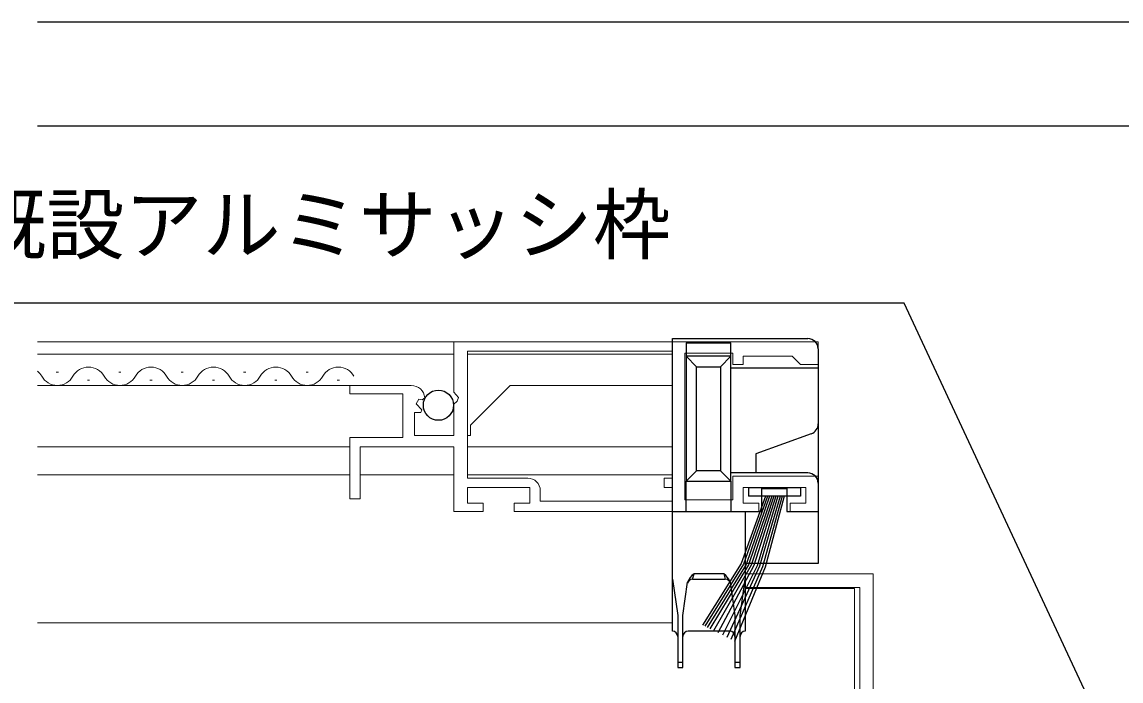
# Model space of a CAD drawing. Units: millimetres, scale not verified. Extents: x -437 to 438, y -331 to 329.
# Drawn here: x 234.9 to 340.5, y -103 to -39.7 of the extents above; entities that cross this region are included whole.
import ezdxf
from ezdxf.enums import TextEntityAlignment as Align

# ---------------------------------------------------------------- set-up
doc = ezdxf.new("R2010")
doc.units = ezdxf.units.MM
doc.header["$LTSCALE"] = 2
doc.layers.add('0-2_YKK_11', color=7, linetype='Continuous', lineweight=18)
doc.layers.add('0-4_YKK_12', color=2, linetype='Continuous', lineweight=18)
for name, color, linetype in [('0-5_YKK_13', 4, 'Continuous'), ('0-7_YKK_D', 6, 'Continuous'), ('0-9_YSS_K', 3, 'Continuous')]:
    doc.layers.add(name, color=color, linetype=linetype)
doc.styles.add('ＭＳ ゴシック', font='')
doc.styles.get('ＭＳ ゴシック').set_extended_font_data('MS Gothic')

msp = doc.modelspace()

# ---------------------------------------------------------------- linework, layer by layer
at = {"layer": '0-2_YKK_11'}
for points in [[(276.4, -70.4), (311.4, -70.4), (311.4, -72.6), (309.7, -72.6), (309.4, -72.3), (308.9, -71.8), (304.2, -71.8), (304.2, -72.6), (303.2, -72.6), (303.2, -71.5), (298.6, -71.5), (298.6, -85.6), (303.2, -85.6), (303.2, -83.3), (311.4, -83.3), (311.4, -86.7), (308.7, -86.7), (308.7, -85.9), (310.2, -85.9), (310.2, -84.4), (304.2, -84.4), (304.2, -85.9), (305.7, -85.9), (305.7, -86.7), (282.2, -86.7), (282.2, -85.9), (283.7, -85.9), (283.7, -84.4), (277.7, -84.4), (277.7, -85.9), (279.2, -85.9), (279.2, -86.7), (276.4, -86.7), (276.4, -80.5), (267.4, -80.5), (267.4, -85.5), (266.4, -85.5), (266.4, -79.6), (271.5, -79.6), (271.5, -75.4)], [(273.599, -75.782), (273.348, -75.993), (273.029, -75.908), (272.759, -76.376), (273.324, -76.941), (273.217, -77.2), (272.6, -77.2), (272.6, -79.4), (276.4, -79.4), (276.4, -76.4), (276.7, -76.1), (276.853, -75.771), (276.4, -75.231), (276.4, -70.4)], [(297.4, -71.3), (277.7, -71.3), (277.7, -83.5), (283.5, -83.5)], [(284.7, -84.7), (284.7, -85.7), (297.4, -85.7), (297.4, -84.4), (296.6, -84.4), (296.6, -83.5), (297.4, -83.5), (297.4, -71.3)], [(271.5, -75.4), (266.4, -75.4), (266.4, -74.6), (272.305, -74.6)]]:
    msp.add_lwpolyline(points, dxfattribs=at)
at = {"layer": '0-2_YKK_11', "color": 211}
for points in [[(323.4, -162.8), (323.1, -163.1), (322.8, -163.4), (317.4, -163.4), (317.4, -153.5), (324.1, -153.5), (324.1, -121.5), (327.7, -121.5), (327.7, -119), (326.8, -119), (326.8, -120.6), (323.3, -120.6), (323.3, -113.6), (326.8, -113.6), (326.8, -116), (327.7, -116), (327.7, -112.5), (316.9, -112.5), (316.9, -107.7), (316.7, -107.5), (316.7, -92.7), (304.4, -92.7), (304.4, -94), (315.4, -94)], [(315.4, -94), (315.4, -152.7)]]:
    msp.add_lwpolyline(points, dxfattribs=at)
at = {"layer": '0-2_YKK_11'}
for centre, radius, start, end in [((272.305, -75.9), 1.3, 5.2159, 90.00002), ((283.5, -84.7), 1.2, 0.00001, 89.99999)]:
    msp.add_arc(centre, radius, start, end, dxfattribs=at)
at = {"layer": '0-4_YKK_12'}
for p, q in [((297.403, -70.4), (236.4, -70.4)), ((276.4, -71.6), (236.4, -71.6)), ((277.7, -71.6), (297.403, -71.6)), ((297.403, -71.592), (297.402, -83.227)), ((238.4, -73.34), (238.2, -73.34)), ((244.4, -73.34), (244.2, -73.34)), ((250.4, -73.34), (250.2, -73.34)), ((256.4, -73.34), (256.2, -73.34)), ((262.4, -73.34), (262.2, -73.34)), ((266.8, -74.6), (236.4, -74.6)), ((241.4, -74.1), (241.2, -74.1)), ((247.4, -74.1), (247.2, -74.1)), ((253.4, -74.1), (253.2, -74.1)), ((259.4, -74.1), (259.2, -74.1)), ((265.4, -74.1), (265.2, -74.1)), ((278, -78.4), (281.8, -74.6)), ((281.8, -74.6), (297.402, -74.6)), ((278, -79.4), (278, -78.4)), ((278, -79.4), (277.7, -79.4)), ((266.4, -80.5), (236.4, -80.5)), ((277.7, -80.5), (297.401, -80.5)), ((266.4, -83.2), (236.4, -83.2)), ((267.4, -83.2), (276.4, -83.2)), ((277.7, -83.2), (297.401, -83.2)), ((297.4, -84.6), (297.4, -97.4)), ((304.4, -94.1), (314.9, -94.1)), ((314.9, -94.1), (314.9, -143.76)), ((236.4, -97.4), (297.4, -97.4))]:
    msp.add_line(p, q, dxfattribs=at)
for centre, start, end in [((241.3, -74.558), 29.20254, 150.79746), ((247.3, -74.558), 29.20254, 150.79746), ((253.3, -74.558), 29.20254, 150.79746), ((259.3, -74.558), 29.20254, 150.79746), ((265.3, -74.558), 29.20254, 150.79746), ((235.3, -74.558), 29.20254, 50.19972), ((238.3, -72.882), 209.20254, 330.79746), ((244.3, -72.882), 209.20254, 330.79746), ((250.3, -72.882), 209.20254, 330.79746), ((256.3, -72.882), 209.20254, 330.79746), ((262.3, -72.882), 209.20254, 330.79746)]:
    msp.add_arc(centre, 1.718, start, end, dxfattribs=at)
at = {"layer": '0-5_YKK_13'}
for p, q in [((297.402, -70.1), (310.402, -70.1)), ((297.402, -86.7), (297.402, -70.1)), ((298.702, -70.5), (303.002, -70.5)), ((298.702, -70.5), (298.702, -71.8)), ((303.002, -71.8), (303.002, -70.5)), ((298.702, -71.8), (299.702, -72.8)), ((298.702, -71.8), (298.702, -83.8)), ((303.002, -71.8), (298.702, -71.8)), ((303.002, -71.8), (302.002, -72.8)), ((303.002, -83.8), (303.002, -71.8)), ((311.402, -71.1), (311.402, -72.9)), ((299.702, -82.8), (299.702, -72.8)), ((299.702, -72.8), (302.002, -72.8)), ((302.002, -72.8), (302.002, -82.8)), ((303.002, -72.9), (311.402, -72.9)), ((311.402, -72.9), (311.402, -78.3)), ((311.402, -78.3), (311.402, -84)), ((310.744, -79.239), (305.402, -81.184)), ((305.402, -81.184), (305.402, -83)), ((299.702, -82.8), (298.702, -83.8)), ((302.002, -82.8), (299.702, -82.8)), ((302.002, -82.8), (303.002, -83.8)), ((305.402, -83), (303.002, -83)), ((310.402, -83), (305.402, -83)), ((298.702, -83.8), (303.002, -83.8)), ((298.702, -86.7), (298.702, -83.8)), ((303.002, -83.8), (303.002, -86.7)), ((304.7, -84.4), (304.7, -85.25)), ((311.402, -84), (311.402, -86.7)), ((306.002, -84.5), (308.402, -84.5)), ((306.002, -86.7), (306.002, -84.5)), ((308.402, -84.5), (308.402, -86.7)), ((297.402, -93.2), (297.402, -86.7)), ((297.402, -86.7), (304.402, -86.7)), ((304.402, -86.7), (304.402, -93.2)), ((304.402, -86.7), (306.002, -86.7)), ((308.402, -86.7), (311.402, -86.7)), ((311.402, -86.7), (311.402, -91.7)), ((311.402, -91.7), (304.402, -91.7)), ((299.336, -93.2), (299.479, -92.7)), ((302.326, -92.7), (299.479, -92.7)), ((302.326, -92.7), (302.469, -93.2)), ((297.402, -93.2), (297.902, -96.7)), ((297.402, -98.2), (297.402, -93.2)), ((298.402, -96.7), (298.86, -93.495)), ((299.336, -93.2), (302.469, -93.2)), ((304.402, -93.2), (304.402, -98.2)), ((297.902, -96.7), (297.902, -101.2)), ((298.402, -101.2), (298.402, -96.7)), ((302.902, -98.2), (298.902, -98.2)), ((298.402, -101.2), (297.902, -101.2)), ((303.402, -101.2), (303.402, -101.7)), ((303.902, -101.2), (303.402, -101.2))]:
    msp.add_line(p, q, dxfattribs=at)
for points in [[(304.7, -84.4), (309.7, -84.4), (309.7, -85.25), (304.7, -85.25)], [(306.34, -85.25), (304.012, -91.704), (300.302, -97.635)], [(306.54, -85.25), (304.231, -91.763), (300.499, -97.729)], [(306.74, -85.25), (304.472, -91.812), (300.725, -97.848)], [(306.94, -85.25), (304.708, -91.84), (300.983, -97.978)], [(307.14, -85.25), (304.953, -91.851), (301.359, -98.168)], [(307.34, -85.25), (305.222, -91.897), (301.745, -98.361)], [(307.54, -85.25), (305.526, -91.935), (302.204, -98.593)], [(307.74, -85.25), (305.767, -91.962), (302.619, -98.802)], [(307.94, -85.25), (306.053, -92.009), (303.003, -98.995)], [(308.14, -85.25), (306.297, -92.042), (303.365, -99.177)], [(302.944, -93.495), (303.402, -96.7), (303.402, -101.2)], [(303.902, -101.2), (303.902, -96.7), (304.402, -93.2)], [(297.902, -101.2), (297.902, -101.7), (298.402, -101.7), (298.402, -101.2)], [(303.402, -101.7), (303.902, -101.7), (303.902, -101.2)]]:
    msp.add_lwpolyline(points, dxfattribs=at)
msp.add_circle((274.914, -76.5), 1.45, dxfattribs=at)
for centre, radius, start, end in [((310.402, -71.1), 1, 0, 90), ((310.402, -78.3), 1, 290, 0), ((310.402, -84), 1, 0, 90), ((300.292, -93.971), 1.509, 122.61963, 161.62012), ((301.512, -93.971), 1.509, 18.37988, 57.38037), ((299.336, -93.7), 0.5, 90, 171.8699), ((302.469, -93.7), 0.5, 8.1301, 90), ((297.402, -98.7), 0.5, 0, 90), ((298.902, -98.7), 0.5, 90, 180), ((302.902, -98.7), 0.5, 0, 90), ((304.402, -98.7), 0.5, 90, 180)]:
    msp.add_arc(centre, radius, start, end, dxfattribs=at)
at = {"layer": '0-7_YKK_D'}
msp.add_lwpolyline([(345.776, -122.7), (344.699, -120.389), (319.663, -66.7), (230.12, -66.7)], dxfattribs=at)
at = {"layer": '0-9_YSS_K'}
for p, q in [((236.4, -39.698), (353.1, -39.698)), ((343.1, -49.698), (236.4, -49.698))]:
    msp.add_line(p, q, dxfattribs=at)

# ---------------------------------------------------------------- texts
at = {"layer": '0-7_YKK_D', "style": 'ＭＳ ゴシック'}
msp.add_text('既設アルミサッシ枠', height=5.499, dxfattribs=at).set_placement((229.746, -63.55), align=Align.BOTTOM_LEFT)

doc.saveas('drawing.dxf')
